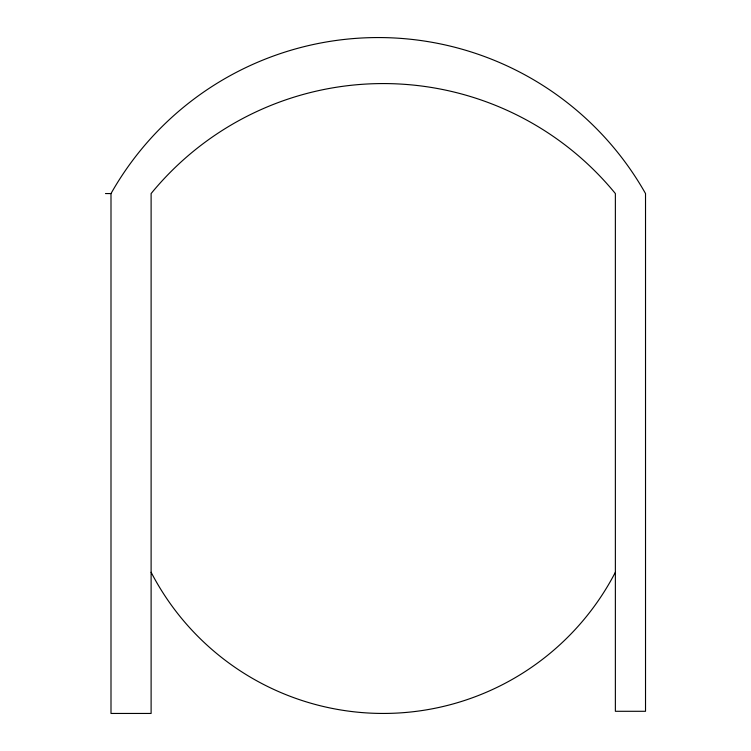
<?xml version="1.0" encoding="UTF-8"?>
<svg xmlns="http://www.w3.org/2000/svg" width="751" height="751" viewBox="0 0 751 751"><rect width="100%" height="100%" fill="white"/><g stroke="black" fill="none" stroke-linecap="round" stroke-linejoin="round"><path stroke-width="1.13" d="M105.478 193.561L110.998 193.561A306.934 306.934 0 0 1 645.522 193.561L645.522 711.291L615.369 711.291L615.369 193.561A299.94 299.94 0 0 0 151.111 193.561L151.111 713.45L110.998 713.45L110.998 193.561M615.369 572.262A261.423 261.423 0 0 1 151.111 572.262"/></g></svg>
